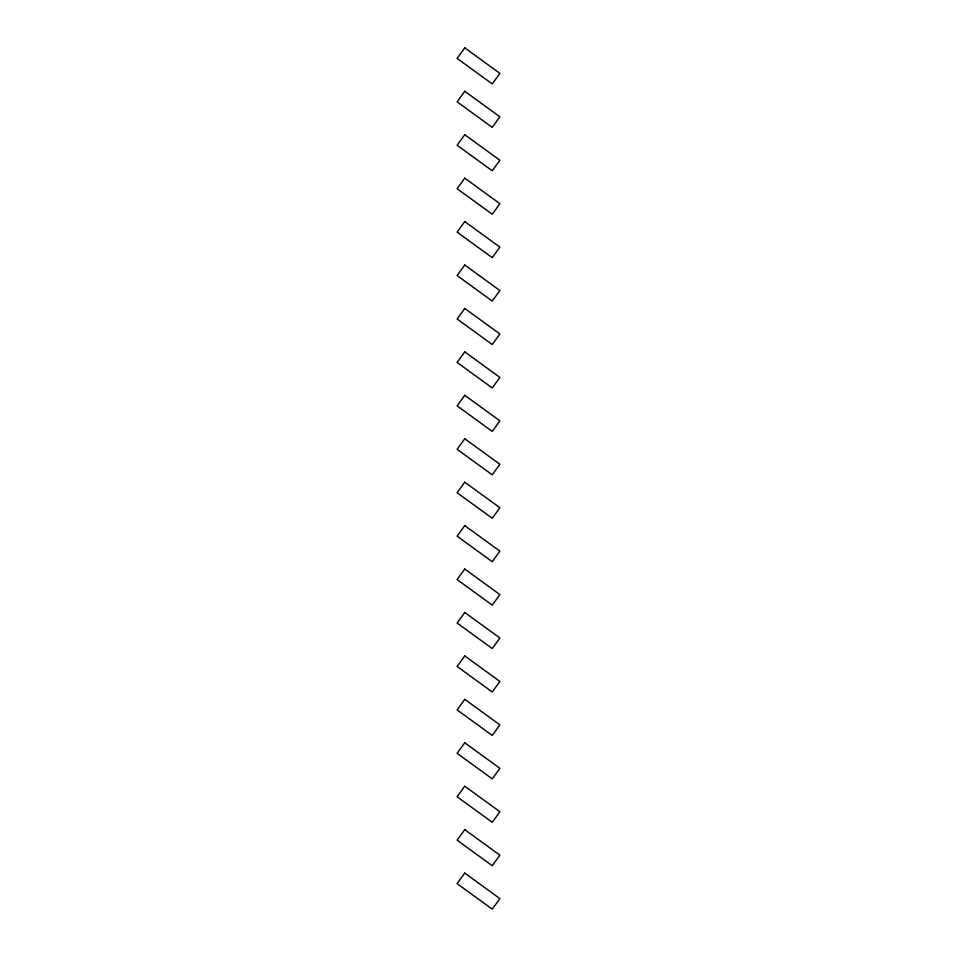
<?xml version="1.0" encoding="UTF-8"?>
<svg xmlns="http://www.w3.org/2000/svg" width="957" height="957" viewBox="0 0 957 957"><rect width="100%" height="100%" fill="white"/><g stroke="black" fill="none" stroke-linecap="round" stroke-linejoin="round"><path stroke-width="1.44" d="M464.755 47.85L457.099 58.389L492.245 83.917L499.901 73.378L464.755 47.85M464.755 91.286L457.099 101.825L492.245 127.353L499.901 116.814L464.755 91.286M464.755 134.722L457.099 145.261L492.245 170.789L499.901 160.25L464.755 134.722M464.755 178.146L457.099 188.696L492.245 214.224L499.901 203.674L464.755 178.146M464.755 221.581L457.099 232.12L492.245 257.648L499.901 247.109L464.755 221.581M464.755 265.017L457.099 275.556L492.245 301.084L499.901 290.545L464.755 265.017M464.755 308.453L457.099 318.992L492.245 344.52L499.901 333.981L464.755 308.453M464.755 351.877L457.099 362.428L492.245 387.956L499.901 377.417L464.755 351.877M464.755 395.313L457.099 405.852L492.245 431.392L499.901 420.841L464.755 395.313M464.755 438.749L457.099 449.288L492.245 474.816L499.901 464.277L464.755 438.749M464.755 482.184L457.099 492.723L492.245 518.251L499.901 507.712L464.755 482.184M464.755 525.608L457.099 536.159L492.245 561.687L499.901 551.148L464.755 525.608M464.755 569.044L457.099 579.583L492.245 605.123L499.901 594.572L464.755 569.044M464.755 612.48L457.099 623.019L492.245 648.547L499.901 638.008L464.755 612.48M464.755 655.916L457.099 666.455L492.245 691.983L499.901 681.444L464.755 655.916M464.755 699.352L457.099 709.891L492.245 735.419L499.901 724.88L464.755 699.352M464.755 742.776L457.099 753.326L492.245 778.854L499.901 768.304L464.755 742.776M464.755 786.211L457.099 796.75L492.245 822.278L499.901 811.739L464.755 786.211M464.755 829.647L457.099 840.186L492.245 865.714L499.901 855.175L464.755 829.647M464.755 873.083L457.099 883.622L492.245 909.15L499.901 898.611L464.755 873.083"/></g></svg>
